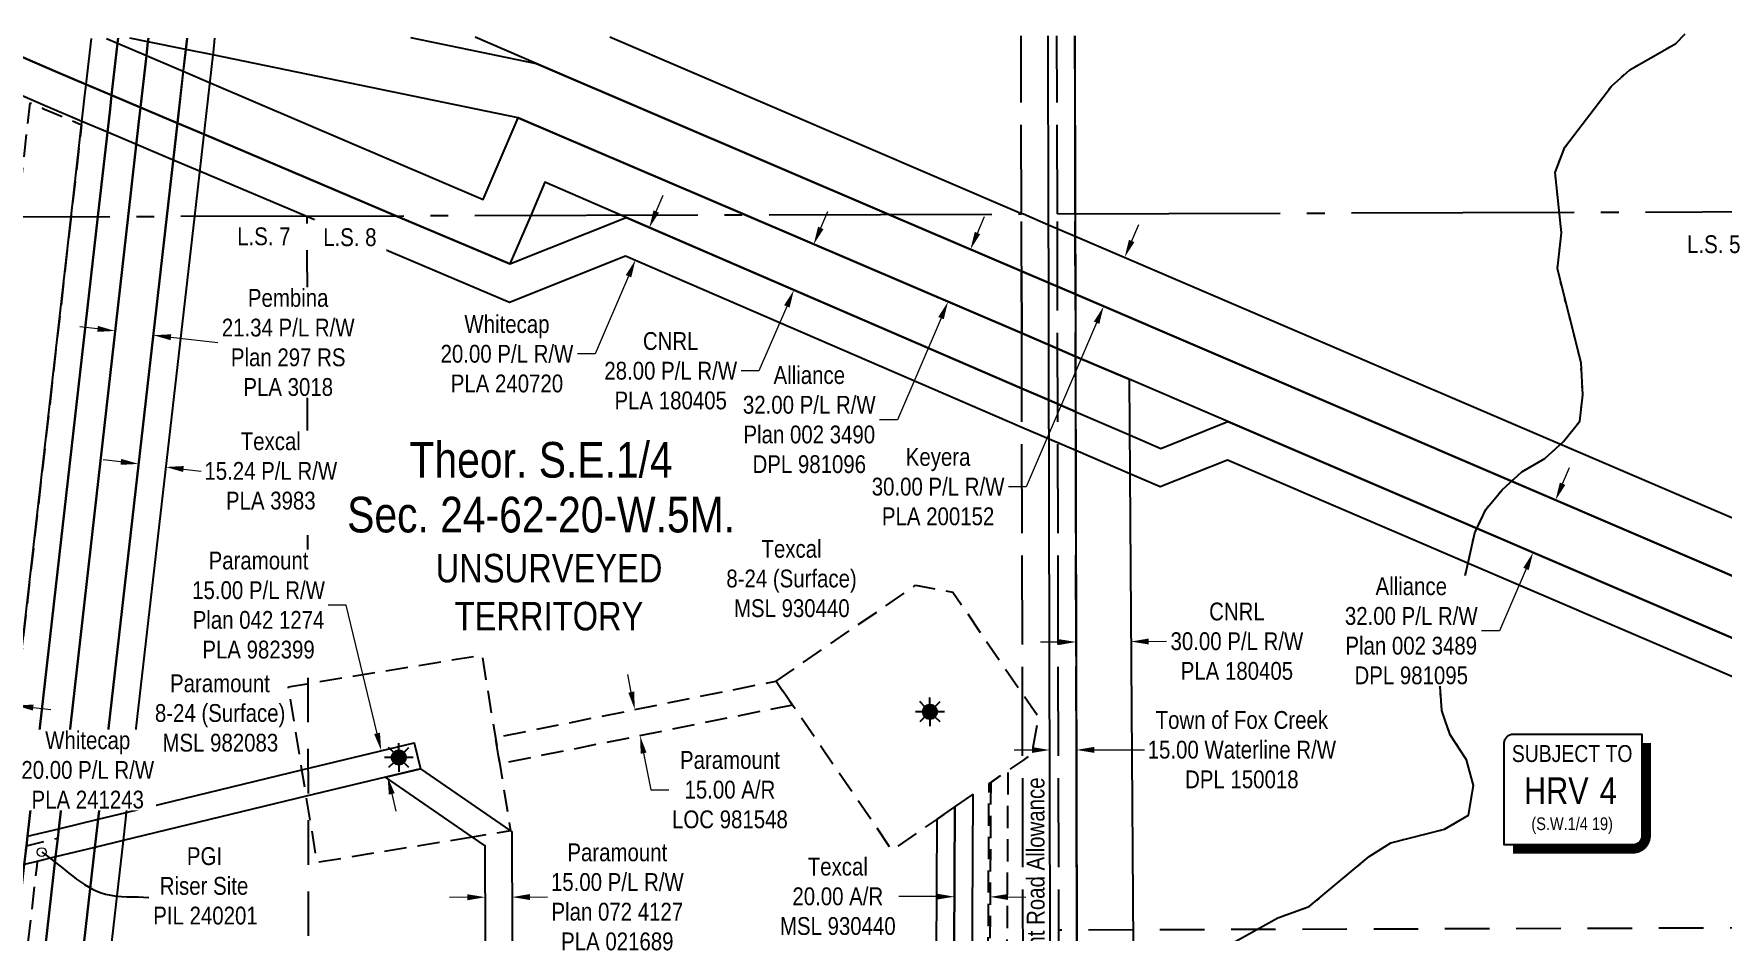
# Model space of a CAD drawing. Extents: x 506297 to 510567, y 6023715 to 6027460.
# Drawn here: x 509089 to 510036, y 6025151 to 6025654 of the extents above; entities that cross this region are included whole.
import ezdxf
from ezdxf.enums import TextEntityAlignment as Align

# ---------------------------------------------------------------- set-up
doc = ezdxf.new("R2010")
doc.units = 0
doc.header["$LTSCALE"] = 5
doc.header["$PDMODE"] = 34
doc.header["$PDSIZE"] = 0.05
for name, pattern in [('foc-ACCESSROAD', [3.75, 2.5, -1.25]), ('foc-FLOWLINE', [3.75, 2.5, -1.25]), ('foc-LSD', [8, 5, -3]), ('foc-QUARTERLINE', [33, 25, -3, 2, -3]), ('foc-UNSURVEYED', [12.5, 10, -2.5]), ('foc-WHEELTRACKS', [2, 0.4, -1.6])]:
    doc.linetypes.add(name, pattern=pattern)
doc.layers.get('Defpoints').update_dxf_attribs({"color": 9})
for name, color, linetype, lineweight in [('C-AR-T', 13, 'Continuous', 9), ('C-RW-T', 13, 'Continuous', 9), ('F-AR-T', 190, 'Continuous', 9), ('F-RW-T', 190, 'Continuous', 9)]:
    doc.layers.add(name, color=color, linetype=linetype, lineweight=lineweight)
for name, color, linetype in [('C-RW', 13, 'Continuous'), ('C-SYMBOL', 7, 'Continuous'), ('C-WS', 13, 'foc-ACCESSROAD'), ('CG-NOTES', 7, 'Continuous'), ('CTW', 7, 'Continuous'), ('F-AR', 190, 'foc-ACCESSROAD'), ('F-EZE', 190, 'foc-FLOWLINE'), ('F-RW', 190, 'Continuous'), ('F-WS', 190, 'foc-ACCESSROAD'), ('F-WS-S', 190, 'Continuous'), ('L-QSEC', 8, 'foc-QUARTERLINE'), ('L-ROAD-T', 7, 'Continuous'), ('L-SECTION-LSD', 7, 'foc-LSD'), ('L-UNS-T', 3, 'Continuous'), ('L-USEC', 7, 'foc-UNSURVEYED'), ('T-WATER-P3', 160, 'foc-WHEELTRACKS')]:
    doc.layers.add(name, color=color, linetype=linetype)
doc.styles.add('100L', font='ARIALN.TTF', dxfattribs={"height": 11})
doc.styles.add('175L', font='ARIALN.TTF', dxfattribs={"height": 20})
doc.styles.add('80CG', font='ARIALN.TTF', dxfattribs={"height": 10})
doc.styles.add('80L', font='ARIALN.TTF', dxfattribs={"height": 10})
doc.styles.add('foc-LtypeFont', font='ARIALN.TTF', dxfattribs={"height": 7.35})
doc.styles.add('HRV', font='ARIALN.TTF', dxfattribs={"height": 3})
doc.linetypes.add('foc-TOPO-flowdirection-NOLINE', pattern='A,0,[">",foc-LtypeFont,S=0.3,R=0,X=0,Y=-0.945],-20,[">",foc-LtypeFont,S=0.3,R=0,X=0,Y=-0.945],0', length=20)
doc.dimstyles.new('Compass 5 000', dxfattribs={"dimscale": 5, "dimtxt": 9, "dimasz": 2, "dimexe": 0.2, "dimexo": 0.0625, "dimgap": 0.5, "dimtad": 0, "dimtih": 1, "dimtoh": 1, "dimzin": 0, "dimdsep": 46, "dimtxsty": '80CG', "dimcen": 0.1, "dimse1": 1, "dimse2": 1, "dimclrd": 256, "dimclrt": 256, "dimaunit": 1, "dimadec": 4, "dimazin": 0, "dimtfac": 0.06, "dimtofl": 0, "dimtmove": 0, "dimatfit": 1, "dimfxl": 0.2, "dimtolj": 1, "dimtzin": 0, "dimlwd": -1, "dimarcsym": 0})

# ---------------------------------------------------------------- blocks, each defined once
blk = doc.blocks.new('*D452')
at = {"layer": 'C-AR-T', "transparency": 16777216}
for p, q in [((509049.41, 6025280.43), (509032.15, 6025282.4)), ((509089.12, 6025275.89), (509099.05, 6025274.76))]:
    blk.add_line(p, q, dxfattribs=at)
for points in [[(509049.6, 6025282.08), (509049.22, 6025278.77), (509059.35, 6025279.29)], [(509089.3, 6025277.55), (509088.93, 6025274.23), (509079.18, 6025277.03)]]:
    blk.add_solid(points, dxfattribs=at)
at = {"layer": 'Defpoints', "color": 0, "transparency": 16777216}
for p in [(509059.35, 6025279.29), (509047.82, 6025178.42), (509067.66, 6025176.15)]:
    blk.add_point(p, dxfattribs=at)
at = {"layer": 'C-AR-T', "transparency": 16777216, "insert": (508997.88, 6025282.4), "char_height": 10, "attachment_point": 5, "style": '80CG'}
blk.add_mtext('\\A1;Whitecap\\P20.00 A/R\\PLOC 232212', dxfattribs=at)
blk = doc.blocks.new('*D457')
at = {"layer": 'Defpoints', "color": 0, "transparency": 16777216}
for p in [(509156.43, 6025484.88), (509132.17, 6025461.34), (509153.47, 6025458.91)]:
    blk.add_point(p, dxfattribs=at)
at = {"layer": 'F-RW-T', "transparency": 16777216}
for p, q in [((509125.19, 6025488.43), (509115.25, 6025489.56)), ((509166.36, 6025483.75), (509192.62, 6025480.76))]:
    blk.add_line(p, q, dxfattribs=at)
for points in [[(509125.38, 6025490.09), (509125, 6025486.77), (509135.12, 6025487.3)], [(509166.55, 6025485.4), (509166.17, 6025482.09), (509156.43, 6025484.88)]]:
    blk.add_solid(points, dxfattribs=at)
at = {"layer": 'F-RW-T', "transparency": 16777216, "insert": (509232.16, 6025480.76), "char_height": 10, "attachment_point": 5, "style": '80CG', "bg_fill": 3, "box_fill_scale": 1.1, "bg_fill_color": 256, "bg_fill_true_color": 13158600, "bg_fill_transparency": 0}
blk.add_mtext('\\A1;Pembina\\P21.34 P/L R/W\\PPlan 297 RS\\PPLA 3018', dxfattribs=at)
blk = doc.blocks.new('*D458')
at = {"layer": 'Defpoints', "color": 0, "transparency": 16777216}
for p in [(509150.12, 6025429.45), (509165.35, 6025427.72), (509163.43, 6025410.91)]:
    blk.add_point(p, dxfattribs=at)
at = {"layer": 'F-RW-T', "transparency": 16777216}
for p, q in [((509138.27, 6025413.78), (509128.34, 6025414.92)), ((509173.37, 6025409.78), (509183.31, 6025408.65))]:
    blk.add_line(p, q, dxfattribs=at)
for points in [[(509138.46, 6025415.44), (509138.08, 6025412.13), (509148.21, 6025412.65)], [(509173.56, 6025411.44), (509173.18, 6025408.12), (509163.43, 6025410.91)]]:
    blk.add_solid(points, dxfattribs=at)
at = {"layer": 'F-RW-T', "transparency": 16777216, "insert": (509222.39, 6025408.65), "char_height": 10, "attachment_point": 5, "style": '80CG', "bg_fill": 3, "box_fill_scale": 1.1, "bg_fill_color": 256, "bg_fill_true_color": 13158600, "bg_fill_transparency": 0}
blk.add_mtext('\\A1;Texcal\\P15.24 P/L R/W\\PPLA 3983', dxfattribs=at)
blk = doc.blocks.new('*D465')
at = {"layer": 'Defpoints', "color": 0, "transparency": 16777216}
for p in [(509342.75, 6025173.77), (509357.75, 6025173.82), (509357.76, 6025169.48)]:
    blk.add_point(p, dxfattribs=at)
at = {"layer": 'F-RW-T', "transparency": 16777216}
for p, q in [((509332.76, 6025169.39), (509322.76, 6025169.35)), ((509367.76, 6025169.51), (509377.76, 6025169.55))]:
    blk.add_line(p, q, dxfattribs=at)
for points in [[(509332.75, 6025171.06), (509332.77, 6025167.72), (509342.76, 6025169.43)], [(509367.76, 6025171.18), (509367.77, 6025167.85), (509357.76, 6025169.48)]]:
    blk.add_solid(points, dxfattribs=at)
at = {"layer": 'F-RW-T', "transparency": 16777216, "insert": (509416.85, 6025169.55), "char_height": 10, "attachment_point": 5, "style": '80CG', "bg_fill": 3, "box_fill_scale": 1.1, "bg_fill_color": 256, "bg_fill_true_color": 13158600, "bg_fill_transparency": 0}
blk.add_mtext('\\A1;Paramount\\P15.00 P/L R/W\\PPlan 072 4127\\PPLA 021689', dxfattribs=at)
blk = doc.blocks.new('*D466')
at = {"layer": 'Defpoints', "color": 0, "transparency": 16777216}
for p in [(509284.38, 6025251.68), (509265.61, 6025247.13), (509269.13, 6025232.56)]:
    blk.add_point(p, dxfattribs=at)
at = {"layer": 'F-RW-T', "transparency": 16777216}
for p, q in [((509264.6, 6025333.36), (509254.6, 6025333.36)), ((509282.03, 6025261.4), (509264.6, 6025333.36)), ((509290.27, 6025227.39), (509292.62, 6025217.67))]:
    blk.add_line(p, q, dxfattribs=at)
for points in [[(509283.65, 6025261.79), (509280.41, 6025261.01), (509284.38, 6025251.68)], [(509291.89, 6025227.78), (509288.65, 6025227), (509287.91, 6025237.11)]]:
    blk.add_solid(points, dxfattribs=at)
at = {"layer": 'F-RW-T', "transparency": 16777216, "insert": (509215.52, 6025333.36), "char_height": 10, "attachment_point": 5, "style": '80CG', "bg_fill": 3, "box_fill_scale": 1.1, "bg_fill_color": 256, "bg_fill_true_color": 13158600, "bg_fill_transparency": 0}
blk.add_mtext('\\A1;Paramount\\P15.00 P/L R/W\\PPlan 042 1274\\PPLA 982399', dxfattribs=at)
blk = doc.blocks.new('GAS')
h = blk.add_hatch(color=255)
h.dxf.hatch_style = 1
edge = h.paths.add_edge_path()
edge.add_arc((0, 0), 0.9, 0, 360)
for p, q in [((-0.81, 0), (-1.62, 0)), ((-0.57, 0.57), (-1.14, 1.14)), ((0, 0.81), (0, 1.62)), ((0.57, 0.57), (1.14, 1.14)), ((1.62, 0), (0.81, 0)), ((-0.57, -0.57), (-1.14, -1.14)), ((0, -0.81), (0, -1.62)), ((1.14, -1.14), (0.57, -0.57))]:
    blk.add_line(p, q)
blk.add_circle((0, 0), 0.8)
blk = doc.blocks.new('*D468')
at = {"layer": 'Defpoints', "color": 0, "transparency": 16777216}
for p in [(509426.66, 6025274.77), (509448.64, 6025279.2), (509451.6, 6025264.49)]:
    blk.add_point(p, dxfattribs=at)
at = {"layer": 'F-AR-T', "transparency": 16777216}
for p, q in [((509424.68, 6025284.57), (509422.71, 6025294.38)), ((509431.6, 6025250.26), (509435.73, 6025229.74)), ((509435.73, 6025229.74), (509445.73, 6025229.74))]:
    blk.add_line(p, q, dxfattribs=at)
for points in [[(509426.32, 6025284.9), (509423.05, 6025284.24), (509426.66, 6025274.77)], [(509433.23, 6025250.59), (509429.96, 6025249.93), (509429.62, 6025260.06)]]:
    blk.add_solid(points, dxfattribs=at)
at = {"layer": 'F-AR-T', "transparency": 16777216, "insert": (509480.04, 6025229.74), "char_height": 10, "attachment_point": 5, "style": '80CG'}
blk.add_mtext('\\A1;Paramount\\P15.00 A/R\\PLOC 981548', dxfattribs=at)
blk = doc.blocks.new('*D469')
at = {"layer": 'Defpoints', "color": 0, "transparency": 16777216}
for p in [(509606.06, 6025169.71), (509605.95, 6025148.74), (509625.96, 6025148.64)]:
    blk.add_point(p, dxfattribs=at)
at = {"layer": 'F-AR-T', "transparency": 16777216}
for p, q in [((509596.06, 6025169.76), (509574.86, 6025169.86)), ((509636.06, 6025169.56), (509646.06, 6025169.51))]:
    blk.add_line(p, q, dxfattribs=at)
for points in [[(509596.07, 6025171.43), (509596.05, 6025168.09), (509606.06, 6025169.71)], [(509636.07, 6025171.23), (509636.05, 6025167.89), (509626.06, 6025169.61)]]:
    blk.add_solid(points, dxfattribs=at)
at = {"layer": 'F-AR-T', "transparency": 16777216, "insert": (509540.58, 6025169.86), "char_height": 10, "attachment_point": 5, "style": '80CG', "bg_fill": 3, "box_fill_scale": 1.1, "bg_fill_color": 256, "bg_fill_true_color": 13158600, "bg_fill_transparency": 0}
blk.add_mtext('\\A1;Texcal\\P20.00 A/R\\PMSL 930440', dxfattribs=at)
blk = doc.blocks.new('*D470')
at = {"layer": 'Defpoints', "color": 0, "transparency": 16777216}
for p in [(509605.72, 6025101.9), (509605.74, 6025106.36), (509615.72, 6025101.85)]:
    blk.add_point(p, dxfattribs=at)
at = {"layer": 'F-RW-T', "transparency": 16777216}
for p, q in [((509595.74, 6025106.41), (509576.91, 6025106.5)), ((509625.74, 6025106.26), (509635.74, 6025106.21))]:
    blk.add_line(p, q, dxfattribs=at)
for points in [[(509595.75, 6025108.08), (509595.74, 6025104.74), (509605.74, 6025106.36)], [(509625.75, 6025107.93), (509625.73, 6025104.59), (509615.74, 6025106.31)]]:
    blk.add_solid(points, dxfattribs=at)
at = {"layer": 'F-RW-T', "transparency": 16777216, "insert": (509537.83, 6025106.5), "char_height": 10, "attachment_point": 5, "style": '80CG'}
blk.add_mtext('\\A1;Texcal\\P10.00 P/L R/W\\PPlan 932 1861\\PPLA 930342 ', dxfattribs=at)
blk = doc.blocks.new('*D471')
at = {"layer": 'Defpoints', "color": 0, "transparency": 16777216}
for p in [(509659.15, 6025425.7), (509674.1, 6025425.72), (509659.49, 6025252.07)]:
    blk.add_point(p, dxfattribs=at)
at = {"layer": 'F-RW-T', "transparency": 16777216}
for p, q in [((509649.49, 6025252.05), (509639.49, 6025252.03)), ((509684.44, 6025252.12), (509712.63, 6025252.18))]:
    blk.add_line(p, q, dxfattribs=at)
for points in [[(509649.49, 6025253.72), (509649.5, 6025250.38), (509659.49, 6025252.07)], [(509684.44, 6025253.79), (509684.45, 6025250.45), (509674.44, 6025252.1)]]:
    blk.add_solid(points, dxfattribs=at)
at = {"layer": 'F-RW-T', "transparency": 16777216, "insert": (509767.31, 6025252.18), "char_height": 10, "attachment_point": 5, "style": '80CG'}
blk.add_mtext('\\A1;Town of Fox Creek\\P15.00 Waterline R/W\\PDPL 150018', dxfattribs=at)
blk = doc.blocks.new('*D475')
at = {"layer": 'C-AR-T', "transparency": 16777216}
for p, q in [((509438.69, 6025554.31), (509442.62, 6025563.51)), ((509423.13, 6025518), (509404.45, 6025474.41)), ((509404.45, 6025474.41), (509394.45, 6025474.41))]:
    blk.add_line(p, q, dxfattribs=at)
for points in [[(509437.15, 6025554.97), (509440.22, 6025553.66), (509434.75, 6025545.12)], [(509421.6, 6025518.66), (509424.66, 6025517.34), (509427.07, 6025527.19)]]:
    blk.add_solid(points, dxfattribs=at)
at = {"layer": 'Defpoints', "color": 0, "transparency": 16777216}
for p in [(509427.07, 6025527.19), (509497.96, 6025518.04), (509490.28, 6025500.11)]:
    blk.add_point(p, dxfattribs=at)
at = {"layer": 'C-AR-T', "transparency": 16777216, "insert": (509354.92, 6025474.41), "char_height": 10, "attachment_point": 5, "style": '80CG'}
blk.add_mtext('\\A1;Whitecap\\P20.00 P/L R/W\\PPLA 240720', dxfattribs=at)
blk = doc.blocks.new('*D476')
at = {"layer": 'Defpoints', "color": 0, "transparency": 16777216}
for p in [(509512.65, 6025542.15), (509501.55, 6025516.49), (509515.96, 6025510.25)]:
    blk.add_point(p, dxfattribs=at)
at = {"layer": 'F-RW-T', "transparency": 16777216}
for p, q in [((509531.03, 6025545.1), (509535, 6025554.27)), ((509511.99, 6025501.07), (509496.34, 6025464.89)), ((509496.34, 6025464.89), (509486.34, 6025464.89))]:
    blk.add_line(p, q, dxfattribs=at)
for points in [[(509529.5, 6025545.76), (509532.56, 6025544.43), (509527.06, 6025535.92)], [(509510.46, 6025501.74), (509513.52, 6025500.41), (509515.96, 6025510.25)]]:
    blk.add_solid(points, dxfattribs=at)
at = {"layer": 'F-RW-T', "transparency": 16777216, "insert": (509446.81, 6025464.89), "char_height": 10, "attachment_point": 5, "style": '80CG'}
blk.add_mtext('\\A1;CNRL\\P28.00 P/L R/W\\PPLA 180405', dxfattribs=at)
blk = doc.blocks.new('*D477')
at = {"layer": 'Defpoints', "color": 0, "transparency": 16777216}
for p in [(509580.63, 6025547.8), (509568.04, 6025518.42), (509602.43, 6025503.69)]:
    blk.add_point(p, dxfattribs=at)
at = {"layer": 'F-RW-T', "transparency": 16777216}
for p, q in [((509618.96, 6025542.26), (509622.9, 6025551.45)), ((509598.5, 6025494.5), (509574.06, 6025437.45)), ((509574.06, 6025437.45), (509564.06, 6025437.45))]:
    blk.add_line(p, q, dxfattribs=at)
for points in [[(509617.43, 6025542.92), (509620.49, 6025541.61), (509615.02, 6025533.07)], [(509596.96, 6025495.15), (509600.03, 6025493.84), (509602.43, 6025503.69)]]:
    blk.add_solid(points, dxfattribs=at)
at = {"layer": 'F-RW-T', "transparency": 16777216, "insert": (509524.58, 6025437.45), "char_height": 10, "attachment_point": 5, "style": '80CG'}
blk.add_mtext('\\A1;Alliance\\P32.00 P/L R/W\\PPlan 002 3490\\PDPL 981096', dxfattribs=at)
blk = doc.blocks.new('*D478')
at = {"layer": 'Defpoints', "color": 0, "transparency": 16777216}
for p in [(509695.66, 6025531.15), (509683.84, 6025503.59), (509689.74, 6025501.07)]:
    blk.add_point(p, dxfattribs=at)
at = {"layer": 'F-RW-T', "transparency": 16777216}
for p, q in [((509705.49, 6025537.81), (509709.43, 6025547)), ((509685.8, 6025491.88), (509646.33, 6025399.83)), ((509646.33, 6025399.83), (509636.33, 6025399.83))]:
    blk.add_line(p, q, dxfattribs=at)
for points in [[(509703.96, 6025538.47), (509707.02, 6025537.16), (509701.55, 6025528.62)], [(509684.26, 6025492.53), (509687.33, 6025491.22), (509689.74, 6025501.07)]]:
    blk.add_solid(points, dxfattribs=at)
at = {"layer": 'F-RW-T', "transparency": 16777216, "insert": (509596.86, 6025399.83), "char_height": 10, "attachment_point": 5, "style": '80CG'}
blk.add_mtext('\\A1;Keyera\\P30.00 P/L R/W\\PPLA 200152', dxfattribs=at)
blk = doc.blocks.new('*D479')
at = {"layer": 'Defpoints', "color": 0, "transparency": 16777216}
for p in [(509674.33, 6025314.21), (509705.06, 6025314.43), (509705.07, 6025312.91)]:
    blk.add_point(p, dxfattribs=at)
at = {"layer": 'F-RW-T', "transparency": 16777216}
for p, q in [((509664.34, 6025312.62), (509654.34, 6025312.55)), ((509715.07, 6025312.99), (509725.07, 6025313.06))]:
    blk.add_line(p, q, dxfattribs=at)
for points in [[(509664.33, 6025314.29), (509664.35, 6025310.96), (509674.34, 6025312.7)], [(509715.06, 6025314.65), (509715.08, 6025311.32), (509705.07, 6025312.91)]]:
    blk.add_solid(points, dxfattribs=at)
at = {"layer": 'F-RW-T', "transparency": 16777216, "insert": (509764.54, 6025313.06), "char_height": 10, "attachment_point": 5, "style": '80CG'}
blk.add_mtext('\\A1;CNRL\\P30.00 P/L R/W\\PPLA 180405', dxfattribs=at)
blk = doc.blocks.new('*D642')
at = {"layer": 'Defpoints', "color": 0, "transparency": 16777216}
for p in [(509926.46, 6025399.57), (509913.84, 6025370.15), (509930.73, 6025362.9)]:
    blk.add_point(p, dxfattribs=at)
at = {"layer": 'F-RW-T', "transparency": 16777216}
for p, q in [((509947.29, 6025401.52), (509951.24, 6025410.71)), ((509926.79, 6025353.71), (509911.85, 6025318.9)), ((509911.85, 6025318.9), (509901.85, 6025318.9))]:
    blk.add_line(p, q, dxfattribs=at)
for points in [[(509945.76, 6025402.17), (509948.83, 6025400.86), (509943.35, 6025392.33)], [(509925.25, 6025354.37), (509928.32, 6025353.06), (509930.73, 6025362.9)]]:
    blk.add_solid(points, dxfattribs=at)
at = {"layer": 'F-RW-T', "transparency": 16777216, "insert": (509862.38, 6025318.9), "char_height": 10, "attachment_point": 5, "style": '80CG', "bg_fill": 3, "box_fill_scale": 1.1, "bg_fill_color": 256, "bg_fill_true_color": 13158600, "bg_fill_transparency": 0}
blk.add_mtext('\\A1;Alliance\\P32.00 P/L R/W\\PPlan 002 3489\\PDPL 981095', dxfattribs=at)
blk = doc.blocks.new('*D691')
at = {"layer": 'C-RW-T', "transparency": 16777216}
for p, q in [((509025.5, 6025247.06), (509015.56, 6025248.19)), ((509065.21, 6025242.52), (509080.13, 6025240.81))]:
    blk.add_line(p, q, dxfattribs=at)
for points in [[(509025.69, 6025248.71), (509025.31, 6025245.4), (509035.43, 6025245.92)], [(509065.4, 6025244.17), (509065.02, 6025240.86), (509055.27, 6025243.65)]]:
    blk.add_solid(points, dxfattribs=at)
at = {"layer": 'Defpoints', "color": 0, "transparency": 16777216}
for p in [(509035.18, 6025243.69), (509055.27, 6025243.65), (509055.02, 6025241.42)]:
    blk.add_point(p, dxfattribs=at)
at = {"layer": 'C-RW-T', "transparency": 16777216, "insert": (509119.67, 6025240.81), "char_height": 10, "attachment_point": 5, "style": '80CG', "bg_fill": 3, "box_fill_scale": 1.1, "bg_fill_color": 256, "bg_fill_true_color": 13158600, "bg_fill_transparency": 0}
blk.add_mtext('\\A1;Whitecap\\P20.00 P/L R/W\\PPLA 241243', dxfattribs=at)
blk = doc.blocks.new('HRV')
blk.add_lwpolyline([(-35.14, 31.6), (37.21, 31.6), (37.21, -25.54, -0.414214), (32.21, -30.54), (-40.14, -30.54), (-40.14, 26.6, -0.414214)], format="xyb", close=True)
at = {"const_width": 5, "flags": 128}
blk.add_lwpolyline([(-35.14, -33.04), (32.21, -33.04, 0.414214), (39.71, -25.54), (39.71, 26.6)], format="xyb", dxfattribs=at)
at = {"style": '80L'}
blk.add_text('SUBJECT TO', height=9.5, dxfattribs=at).set_placement((-2.01, 13.06), align=Align.BOTTOM_CENTER)
blk.add_attdef('(N.W.1/4 00)', text='', height=7.12, dxfattribs=at).set_placement((-2.01, -24.45), align=Align.BOTTOM_CENTER)
at = {"layer": 'CTW', "color": 3, "style": 'HRV'}
blk.add_text('HRV', height=15, dxfattribs=at).set_placement((-10.88, -0.18), align=Align.MIDDLE_CENTER)
blk.add_attdef('0', text='', height=15, dxfattribs=at).set_placement((18.28, -0.18), align=Align.MIDDLE_CENTER)

msp = doc.modelspace()

# ---------------------------------------------------------------- linework, layer by layer
at = {"layer": 'C-WS', "flags": 128}
msp.add_lwpolyline([(509110.314, 6025551.461), (509108.692, 6025537.113), (509082.298, 6025304.893), (509062.607, 6025307.83), (508938.308, 6025326.376), (508900.723, 6025370.254), (508879.487, 6025371.893), (508936.428, 6025420.801), (508872.41, 6025495.317), (508933.611, 6025547.885), (509078.687, 6025538.794), (509080.126, 6025551.38), (509087.433, 6025615.337), (509094.558, 6025612.239), (509116.21, 6025603.059), (509110.314, 6025551.461)], close=True, dxfattribs=at)
at = {"layer": 'F-AR', "flags": 128}
for points in [[(509515.124, 6025277.281), (509350.85, 6025244.197), (509348.428, 6025259.014), (509505.897, 6025290.728), (509515.124, 6025277.281)], [(509043.56, 6025038.822), (509041.815, 6025023.59), (509034.771, 6025023.588), (509036.518, 6025038.82), (509037.217, 6025044.911), (509042.483, 6025053.248), (509051.374, 6025067.314), (509057.3, 6025076.691), (509060.264, 6025081.379), (509074.517, 6025103.927), (509078.507, 6025138.968), (509084.048, 6025187.729), (509085.27, 6025198.329), (509102.862, 6025202.588), (509101.66, 6025192.001), (509091.313, 6025189.499), (509091.023, 6025186.952), (509081.295, 6025101.542), (509067.987, 6025080.489), (509066.184, 6025077.637), (509065.023, 6025075.801), (509063.22, 6025072.949), (509059.094, 6025066.423), (509057.292, 6025063.571), (509050.204, 6025052.358), (509048.4, 6025049.506), (509043.984, 6025042.52), (509043.56, 6025038.822)]]:
    msp.add_lwpolyline(points, close=True, dxfattribs=at)
at = {"layer": 'F-EZE', "flags": 128}
msp.add_lwpolyline([(509634.612, 6024963.922), (509634.551, 6024951.699), (509644.938, 6024951.679), (509660.098, 6024951.716), (509675.097, 6024951.794), (509707.643, 6024951.723), (509938.246, 6024951.328), (509938.241, 6024948.429), (509938.225, 6024940.764), (509887.622, 6024940.701), (509807.664, 6024940.86), (509787.675, 6024940.9), (509707.718, 6024941.059), (509675.119, 6024941.296), (509660.12, 6024941.223), (509644.96, 6024941.185), (509634.499, 6024941.205), (509634.487, 6024938.835), (509623.986, 6024939.02), (509623.998, 6024941.41), (509227.319, 6024942.392), (509217.261, 6024942.416), (509202.175, 6024942.452), (509148.035, 6024942.582), (509148.419, 6024940.833), (509142.556, 6024939.548), (509141.888, 6024942.596), (509132.596, 6024942.619), (509132.621, 6024953.121), (509139.583, 6024953.105), (509124.403, 6025022.366), (509130.265, 6025023.651), (509145.729, 6024953.09), (509203.375, 6024952.963), (509218.461, 6024952.918), (509228.52, 6024952.908), (509624.052, 6024952.335), (509624.109, 6024963.947), (509624.134, 6024968.95), (509624.159, 6024974.03), (509624.209, 6024984.055), (509625.448, 6025233.259), (509626.382, 6025233.9), (509634.459, 6025239.441), (509635.987, 6025240.49), (509634.711, 6024984.044), (509634.661, 6024973.959), (509634.636, 6024968.924), (509634.612, 6024963.922)], close=True, dxfattribs=at)
at = {"layer": 'F-RW'}
for points in [[(508992.046, 6024646.973), (509003.44, 6024746.992), (509020.013, 6024892.487), (509010.708, 6024945.266), (509014.228, 6024977.84), (509015.874, 6024993.069), (509019.172, 6025023.581), (509020.818, 6025038.814), (509022.526, 6025054.616), (509024.236, 6025070.44), (509025.309, 6025080.376), (509025.847, 6025085.344), (509029.522, 6025119.574), (509064.322, 6025146.852), (509073.885, 6025230.927), (509110.341, 6025551.461), (509117.893, 6025617.86), (509118.774, 6025625.605), (509121.72, 6025651.509)], [(509007.14, 6024647.014), (509018.533, 6024747.032), (509035.154, 6024892.945), (509025.847, 6024945.727), (509029.498, 6024977.853), (509031.259, 6024993.085), (509034.771, 6025023.588), (509036.518, 6025038.82), (509037.217, 6025044.911), (509042.483, 6025053.248), (509051.374, 6025067.314), (509057.3, 6025076.691), (509060.264, 6025081.379), (509074.517, 6025103.927), (509078.507, 6025138.968), (509084.048, 6025187.729), (509085.27, 6025198.329), (509085.873, 6025203.609), (509125.349, 6025551.502), (509132.184, 6025611.741), (509133.07, 6025619.548), (509136.398, 6025648.877), (509136.701, 6025651.55)], [(509136.701, 6025651.55), (509136.398, 6025648.877), (509133.07, 6025619.548), (509132.184, 6025611.741), (509125.349, 6025551.502), (509085.873, 6025203.609), (509085.27, 6025198.329), (509084.048, 6025187.729), (509078.507, 6025138.968), (509043.738, 6025111.691), (509040.996, 6025083.598), (509040.51, 6025078.625), (509039.539, 6025068.677), (509038.083, 6025053.755), (509037.217, 6025044.911), (509036.518, 6025038.82), (509034.771, 6025023.588), (509031.259, 6024993.085), (509029.498, 6024977.853), (509025.847, 6024945.727), (509035.154, 6024892.945), (509018.533, 6024747.032), (509007.14, 6024647.014)], [(509153.736, 6025651.597), (509153.483, 6025649.515), (509152.624, 6025641.932), (509149.31, 6025612.669), (509148.418, 6025604.79), (509142.388, 6025551.548), (509103.462, 6025207.87), (509102.862, 6025202.588), (509101.66, 6025192.001), (509090.955, 6025097.856), (509079.002, 6025079.22), (509076.038, 6025074.531), (509070.11, 6025065.154), (509061.219, 6025051.089), (509053.615, 6025038.826), (509051.869, 6025023.594), (509048.375, 6024993.102), (509046.63, 6024977.87), (509043.913, 6024954.155), (509043.006, 6024946.25), (509052.315, 6024893.47), (509035.64, 6024747.078), (509024.246, 6024647.06)], [(509039.58, 6024647.102), (509050.974, 6024747.119), (509072.409, 6024935.283), (509074.344, 6024952.27), (509077.264, 6024977.901), (509078.999, 6024993.133), (509082.47, 6025023.606), (509084.206, 6025038.844), (509085.285, 6025048.316), (509086.982, 6025063.209), (509088.113, 6025073.139), (509088.678, 6025078.105), (509090.955, 6025097.856), (509101.66, 6025192.001), (509102.862, 6025202.588), (509103.462, 6025207.87), (509142.388, 6025551.548), (509148.418, 6025604.79), (509149.31, 6025612.669), (509152.624, 6025641.932), (509153.483, 6025649.515), (509153.736, 6025651.597)], [(509675.029, 6024983.961), (509674.062, 6025441.846), (509659.104, 6025448.341), (509643.875, 6025454.928), (509418.743, 6025552.303), (509376.174, 6025570.723), (509368.227, 6025552.163), (509356.541, 6025524.891), (509292.626, 6025551.956), (509184.741, 6025597.661), (509169.972, 6025603.917), (509149.31, 6025612.669), (509133.07, 6025619.548), (509118.774, 6025625.605), (509102.443, 6025632.522), (509059.174, 6025651.339)], [(509175.409, 6025651.656), (509174.682, 6025645.289), (509173.292, 6025633.081), (509169.972, 6025603.917), (509164.015, 6025551.606), (509125.533, 6025213.212), (509123.726, 6025197.35), (509109.864, 6025075.663), (509109.298, 6025070.699), (509108.167, 6025060.767), (509106.47, 6025045.875), (509105.67, 6025038.86), (509105.27, 6025035.346), (509104.129, 6025025.332), (509103.934, 6025023.614), (509100.464, 6024993.154), (509094.338, 6024939.378), (509092.367, 6024922.078), (509072.444, 6024747.177), (509061.051, 6024647.16)], [(509190.868, 6025651.698), (509189.984, 6025643.619), (509189.825, 6025642.23), (509179.491, 6025551.648), (509141.312, 6025217.033), (509140.679, 6025211.486), (509139.503, 6025201.17), (509125.007, 6025073.918), (509124.441, 6025068.954), (509123.309, 6025059.022), (509108.167, 6025060.767), (509109.298, 6025070.699), (509109.864, 6025075.663), (509123.726, 6025197.35), (509125.533, 6025213.212), (509164.015, 6025551.606), (509174.682, 6025645.289), (509175.409, 6025651.656)], [(509130.196, 6025651.533), (509136.398, 6025648.877), (509152.624, 6025641.932), (509173.292, 6025633.081), (509188.06, 6025626.759), (509341.554, 6025561.043), (509361.232, 6025606.979), (509488.503, 6025552.496), (509643.81, 6025485.961), (509659.037, 6025479.445), (509673.996, 6025473.031), (509704.025, 6025460.161), (509707.414, 6024983.893)], [(509300.742, 6025651.997), (509371.234, 6025637.449), (509569.142, 6025552.721), (509643.736, 6025520.789), (509643.81, 6025485.961), (509488.503, 6025552.496), (509361.232, 6025606.979), (509189.825, 6025642.23), (509174.733, 6025645.297), (509153.484, 6025649.535), (509143.303, 6025651.568)], [(509660.736, 6024648.798), (509660.525, 6024748.797), (509660.119, 6024941.429), (509660.104, 6024948.93), (509660.097, 6024951.931), (509660.072, 6024963.937), (509660.061, 6024968.934), (509660.05, 6024973.931), (509660.029, 6024983.978), (509659.055, 6025473.001), (509659.037, 6025479.438), (509658.937, 6025514.272), (509658.827, 6025552.978), (509658.617, 6025652.979)], [(509673.616, 6025653.027), (509673.827, 6025553.025), (509673.923, 6025507.847), (509673.996, 6025473.031), (509675.029, 6024983.961), (509675.05, 6024973.967), (509675.06, 6024968.973), (509675.071, 6024963.974), (509675.096, 6024951.969), (509675.103, 6024948.968), (509675.118, 6024941.467), (509675.525, 6024748.845), (509675.736, 6024648.846)], [(510566.426, 6025090.495), (510466.328, 6025133.36), (510096.061, 6025291.992), (510082.888, 6025297.623), (509704.026, 6025460.166), (509673.996, 6025473.031), (509659.038, 6025479.446), (509643.81, 6025485.961), (509643.736, 6025520.789), (509658.937, 6025514.271), (509673.923, 6025507.847), (510079.131, 6025334.123), (510092.125, 6025328.543), (510466.248, 6025168.368), (510566.346, 6025125.469)], [(509595.142, 6024984.127), (509596.281, 6025213.245), (509606.309, 6025220.126), (509606.309, 6025220.126), (509605.137, 6024984.106)]]:
    msp.add_lwpolyline(points, dxfattribs=at)
for points in [[(509091.313, 6025189.499), (509084.048, 6025187.729), (509085.27, 6025198.329), (509085.873, 6025203.609), (509103.462, 6025207.87), (509125.533, 6025213.212), (509141.312, 6025217.033), (509239.903, 6025240.91), (509302.825, 6025256.148), (509306.353, 6025241.577), (509286.799, 6025236.841), (509242.328, 6025226.071), (509139.503, 6025201.17), (509123.726, 6025197.35), (509101.66, 6025192.001), (509091.313, 6025189.499)], [(509358.242, 6025034.625), (509358.419, 6024984.613), (509343.416, 6024984.644), (509342.658, 6025198.297), (509335.632, 6025203.146), (509286.799, 6025236.841), (509306.353, 6025241.577), (509356.99, 6025206.637), (509357.634, 6025206.193), (509358.242, 6025034.625)], [(509606.309, 6025220.126), (509616.338, 6025227.007), (509615.132, 6024984.085), (509615.082, 6024974.091), (509605.087, 6024974.112), (509605.137, 6024984.106), (509606.309, 6025220.126)]]:
    msp.add_lwpolyline(points, close=True, dxfattribs=at)
at = {"layer": 'F-WS', "flags": 128}
for points in [[(509626.382, 6025233.9), (509625.141, 6024984.045), (509625.091, 6024974.024), (509625.066, 6024968.948), (509622.613, 6024968.953), (509605.061, 6024968.995), (509605.087, 6024974.112), (509605.137, 6024984.106), (509606.309, 6025220.126), (509596.281, 6025213.245), (509570.977, 6025195.882), (509515.124, 6025277.281), (509505.897, 6025290.728), (509584.248, 6025344.489), (509605.107, 6025340.606), (509644.237, 6025283.58), (509653.21, 6025270.504), (509649.327, 6025249.643), (509644.316, 6025246.205), (509634.459, 6025239.441), (509626.382, 6025233.9)], [(509335.632, 6025203.146), (509248.407, 6025188.887), (509242.328, 6025226.071), (509239.903, 6025240.91), (509232.269, 6025287.598), (509340.853, 6025305.349), (509348.428, 6025259.014), (509350.85, 6025244.197), (509356.99, 6025206.637), (509335.632, 6025203.146)]]:
    msp.add_lwpolyline(points, close=True, dxfattribs=at)
at = {"layer": 'L-QSEC'}
for p, q in [((509663.788, 6025552.994), (510430.707, 6025555.427)), ((508841.981, 6025550.746), (509643.668, 6025552.93))]:
    msp.add_line(p, q, dxfattribs=at)
at = {"layer": 'L-SECTION-LSD'}
for p, q in [((509244.452, 6024747.659), (509242.824, 6025551.838)), ((510466.282, 6025153.447), (509664.637, 6025150.905))]:
    msp.add_line(p, q, dxfattribs=at)
at = {"layer": 'L-USEC'}
for p, q in [((509643.668, 6025552.93), (509643.457, 6025652.931)), ((509663.788, 6025552.972), (509663.577, 6025652.995)), ((509673.827, 6025553.025), (509673.616, 6025653.027)), ((509645.366, 6024748.75), (509643.668, 6025552.93)), ((509665.486, 6024748.792), (509663.788, 6025552.972)), ((509675.525, 6024748.845), (509673.827, 6025553.025))]:
    msp.add_line(p, q, dxfattribs=at)

# ---------------------------------------------------------------- block references
at = {"layer": 'CG-NOTES', "xscale": 0.9994650400000189, "yscale": 0.9994650400000189, "zscale": 0.9994650400000189}
msp.add_blockref('HRV', (509954.668, 6025229.422), dxfattribs=at).add_auto_attribs({'(N.W.1/4 00)': '(S.W.1/4 19)', '0': '4'})
at = {"layer": 'F-WS-S', "xscale": 5.000000000000116, "yscale": 5.000000000000116, "zscale": 5.000000000000116}
msp.add_blockref('GAS', (509592.261, 6025273.5), dxfattribs=at)

# ---------------------------------------------------------------- texts
at = {"layer": 'L-ROAD-T', "style": '80L'}
msp.add_text('Theoretic Government Road Allowance', height=10, rotation=90.081417, dxfattribs=at).set_placement((509651.64, 6025136.686), align=Align.MIDDLE_CENTER)

# ---------------------------------------------------------------- dimensions: what is measured, and where the dimension line sits
at = {"layer": 'C-AR-T'}
dim = msp.add_linear_dim(base=(509059.346, 6025279.292), p1=(509067.655, 6025176.155), p2=(509047.821, 6025178.421), angle=173.481861, text='Whitecap\\P20.00 A/R\\PLOC 232212', dimstyle='Compass 5 000', dxfattribs=at)
dim.commit()
dim.dimension.update_dxf_attribs({"geometry": '*D452', "text_midpoint": (508997.879, 6025282.399), "dimtype": 161})
at = {"layer": 'F-AR-T'}
dim = msp.add_linear_dim(base=(509426.658, 6025274.769), p1=(509451.603, 6025264.488), p2=(509448.641, 6025279.196), angle=101.386949, text='Paramount\\P15.00 A/R\\PLOC 981548', dimstyle='Compass 5 000', dxfattribs=at)
dim.commit()
dim.dimension.update_dxf_attribs({"geometry": '*D468', "text_midpoint": (509480.042, 6025229.741), "dimtype": 161})
at = {"layer": 'F-RW-T'}
dim = msp.add_linear_dim(base=(509689.736, 6025501.068), p1=(509695.657, 6025531.148), p2=(509683.843, 6025503.594), angle=246.793802, text='Keyera\\P30.00 P/L R/W\\PPLA 200152', dimstyle='Compass 5 000', dxfattribs=at)
dim.commit()
dim.dimension.update_dxf_attribs({"geometry": '*D478', "text_midpoint": (509596.863, 6025399.834), "dimtype": 161})
dim = msp.add_aligned_dim(p1=(509674.331, 6025314.213), p2=(509705.062, 6025314.432), distance=-1.517, text='CNRL\\P30.00 P/L R/W\\PPLA 180405', dimstyle='Compass 5 000', dxfattribs=at)
dim.commit()
dim.dimension.update_dxf_attribs({"geometry": '*D479', "text_midpoint": (509764.537, 6025313.057)})

# ---------------------------------------------------------------- next in the draw order: texts
at = {"layer": 'C-SYMBOL', "color": 3, "linetype": 'Continuous', "insert": (509374.064, 6025424.941), "char_height": 19.9893, "width": 215.8689, "attachment_point": 2, "line_spacing_factor": 0.922857, "style": '175L', "bg_fill": 3, "box_fill_scale": 1.15, "bg_fill_color": 256, "bg_fill_true_color": 256, "bg_fill_transparency": 0}
msp.add_mtext('Theor. S.E.1/4 \\PSec. 24-62-20-W.5M.', dxfattribs=at)
at = {"layer": 'L-SECTION-LSD', "insert": (509201.228, 6025545.407), "char_height": 10, "attachment_point": 1, "style": '100L', "bg_fill": 3, "box_fill_scale": 1.5, "bg_fill_color": 256, "bg_fill_transparency": 0}
msp.add_mtext_dynamic_manual_height_columns('\\pi2.2993;L.S. 7', width=30.88047, gutter_width=55, heights=[0], dxfattribs=at)
at = {"layer": 'L-UNS-T', "color": 3, "linetype": 'Continuous', "insert": (509378.535, 6025362.155), "char_height": 16, "width": 127.89413, "attachment_point": 2, "line_spacing_factor": 1.010641, "style": '80L', "bg_fill": 3, "box_fill_scale": 1.15, "bg_fill_color": 256, "bg_fill_true_color": 256, "bg_fill_transparency": 0}
msp.add_mtext('UNSURVEYED TERRITORY', dxfattribs=at)

# ---------------------------------------------------------------- next in the draw order: linework, layer by layer
at = {"layer": 'C-RW'}
for points in [[(510566.476, 6025068.711), (510466.377, 6025111.578), (510458.387, 6025115), (510098.521, 6025269.174), (510085.381, 6025274.801), (510075.012, 6025279.234), (509759.217, 6025414.725), (509721.505, 6025399.698), (509704.403, 6025407.056), (509674.108, 6025420.09), (509659.148, 6025426.526), (509643.922, 6025433.112), (509421.458, 6025529.34), (509356.326, 6025503.274), (509241.684, 6025551.817), (509182.377, 6025576.941), (509167.612, 6025583.194), (509146.962, 6025591.94), (509130.718, 6025598.821), (509116.416, 6025604.878), (509094.553, 6025614.139), (509038.899, 6025638.343), (509023.625, 6025644.986), (509009.329, 6025651.203)], [(509059.176, 6025651.339), (509102.443, 6025632.522), (509118.774, 6025625.605), (509133.07, 6025619.548), (509149.31, 6025612.67), (509169.972, 6025603.918), (509184.741, 6025597.662), (509292.627, 6025551.956), (509356.541, 6025524.891), (509421.776, 6025550.993), (509643.876, 6025454.928), (509659.104, 6025448.341), (509674.062, 6025441.846), (509704.248, 6025428.883), (509721.765, 6025421.333), (509759.399, 6025436.41), (510082.888, 6025297.623), (510096.061, 6025291.991), (510466.328, 6025133.36), (510566.426, 6025090.495)]]:
    msp.add_lwpolyline(points, dxfattribs=at)
at = {"layer": 'F-RW'}
for points in [[(510566.346, 6025125.452), (510466.248, 6025168.368), (510092.125, 6025328.543), (510079.131, 6025334.116), (509673.923, 6025507.847), (509658.937, 6025514.271), (509643.736, 6025520.789), (509569.142, 6025552.721), (509371.234, 6025637.449), (509336.988, 6025652.096)], [(509412.679, 6025652.302), (509643.668, 6025553.184), (509644.849, 6025552.933), (509658.845, 6025546.932), (509673.854, 6025540.497), (510075.473, 6025368.292), (510088.442, 6025362.732), (510106.077, 6025355.172), (510466.173, 6025200.989), (510566.272, 6025158.13)]]:
    msp.add_lwpolyline(points, dxfattribs=at)

# ---------------------------------------------------------------- next in the draw order: texts
at = {"layer": 'F-RW-T', "insert": (509460.837, 6025369.986), "char_height": 9.99465, "attachment_point": 1, "style": '80L'}
msp.add_mtext_dynamic_manual_height_columns('\\pi36.9181;Texcal \\P\\pi17.20151;8-24 (Surface)\\P\\pi21.46593;MSL 930440', width=106.44494, gutter_width=50.027, heights=[0], dxfattribs=at)

# ---------------------------------------------------------------- next in the draw order: dimensions: what is measured, and where the dimension line sits
at = {"layer": 'C-AR-T'}
dim = msp.add_linear_dim(base=(509427.066, 6025527.193), p1=(509497.962, 6025518.039), p2=(509490.28, 6025500.109), angle=246.807537, text='Whitecap\\P20.00 P/L R/W\\PPLA 240720', dimstyle='Compass 5 000', dxfattribs=at)
dim.commit()
dim.dimension.update_dxf_attribs({"geometry": '*D475', "text_midpoint": (509354.916, 6025474.413), "dimtype": 161})
at = {"layer": 'F-RW-T'}
for base, p1, p2, angle, text, picture, middle in [((509515.963, 6025510.253), (509512.653, 6025542.15), (509501.553, 6025516.486), 246.610454, 'CNRL\\P28.00 P/L R/W\\PPLA 180405', '*D476', (509446.806, 6025464.89)), ((509602.433, 6025503.687), (509580.626, 6025547.805), (509568.038, 6025518.422), 246.809157, 'Alliance\\P32.00 P/L R/W\\PPlan 002 3490\\PDPL 981096', '*D477', (509524.584, 6025437.448))]:
    dim = msp.add_linear_dim(base=base, p1=p1, p2=p2, angle=angle, text=text, dimstyle='Compass 5 000', dxfattribs=at)
    dim.commit()
    dim.dimension.update_dxf_attribs({"geometry": picture, "text_midpoint": middle, "dimtype": 161})

# ---------------------------------------------------------------- next in the draw order: texts
at = {"layer": 'L-SECTION-LSD', "char_height": 10, "attachment_point": 1, "style": '100L', "bg_fill": 3, "box_fill_scale": 1.5, "bg_fill_color": 256, "bg_fill_transparency": 0}
for s, insert in [('L.S. 8', (509251.785, 6025544.909)), ('\\pi1.75858;L.S. 5', (510015.433, 6025540.973))]:
    msp.add_mtext_dynamic_manual_height_columns(s, width=30.40114, gutter_width=55, heights=[0], dxfattribs=dict(at, insert=insert))

# ---------------------------------------------------------------- next in the draw order: dimensions: what is measured, and where the dimension line sits
at = {"layer": 'C-RW-T'}
dim = msp.add_linear_dim(base=(509055.274, 6025243.654), p1=(509035.178, 6025243.689), p2=(509055.019, 6025241.422), angle=353.481861, text='Whitecap\\X20.00 P/L R/W\\PPLA 241243', dimstyle='Compass 5 000', override={"dimtfill": 1}, dxfattribs=at)
dim.commit()
dim.dimension.update_dxf_attribs({"geometry": '*D691', "text_midpoint": (509119.665, 6025240.814), "dimtype": 161})
at = {"layer": 'F-AR-T'}
dim = msp.add_linear_dim(base=(509606.059, 6025169.71), p1=(509625.959, 6025148.636), p2=(509605.955, 6025148.736), angle=179.715364, text='Texcal\\P20.00 A/R\\PMSL 930440', dimstyle='Compass 5 000', override={"dimtfill": 1}, dxfattribs=at)
dim.commit()
dim.dimension.update_dxf_attribs({"geometry": '*D469', "text_midpoint": (509540.583, 6025169.865), "dimtype": 161})
at = {"layer": 'F-RW-T'}
dim = msp.add_linear_dim(base=(509357.764, 6025169.478), p1=(509342.745, 6025173.767), p2=(509357.749, 6025173.82), angle=0.203013, text='Paramount\\P15.00 P/L R/W\\PPlan 072 4127\\PPLA 021689', dimstyle='Compass 5 000', override={"dimtfill": 1}, dxfattribs=at)
dim.commit()
dim.dimension.update_dxf_attribs({"geometry": '*D465', "text_midpoint": (509416.85, 6025169.549), "dimtype": 161})

# ---------------------------------------------------------------- next in the draw order: linework, layer by layer
at = {"layer": 'T-WATER-P3', "flags": 128}
msp.add_lwpolyline([(509735.233, 6025118.684), (509760.878, 6025142.977), (509787.462, 6025157.844), (509805.124, 6025164.163), (509838.742, 6025192.284), (509850.976, 6025200.011), (509880.951, 6025207.564), (509894.552, 6025215.426), (509897.3, 6025232.039), (509893.35, 6025246.521), (509889.43, 6025252.61), (509887.027, 6025256.344), (509884.28, 6025260.609), (509881.452, 6025268.61), (509879.467, 6025274.224), (509878.192, 6025293.175), (509887.026, 6025324.821), (509897.985, 6025373.9), (509904.187, 6025387.08), (509913.328, 6025398.13), (509924.457, 6025408.19), (509937.315, 6025415.607), (509947.876, 6025425.201), (509956.945, 6025436.669), (509958.59, 6025451.51), (509957.633, 6025469.447), (509944.379, 6025522.122), (509946.65, 6025542.445), (509943.079, 6025576.304), (509948.596, 6025590.421), (509974.666, 6025624.67), (509985.117, 6025633.903), (510010.804, 6025648.612), (510016.023, 6025654.113)], dxfattribs=at)
at = {"layer": 'T-WATER-P3', "linetype": 'foc-TOPO-flowdirection-NOLINE', "flags": 128}
msp.add_lwpolyline([(509735.233, 6025118.684), (509760.878, 6025142.977), (509787.462, 6025157.844), (509805.124, 6025164.163), (509838.742, 6025192.284), (509850.976, 6025200.011), (509880.951, 6025207.564), (509894.552, 6025215.426), (509897.3, 6025232.039), (509893.35, 6025246.521), (509889.43, 6025252.61), (509887.027, 6025256.344), (509884.28, 6025260.609), (509881.452, 6025268.61), (509879.467, 6025274.224), (509878.192, 6025293.175), (509887.026, 6025324.821), (509897.985, 6025373.9), (509904.187, 6025387.08), (509913.328, 6025398.13), (509924.457, 6025408.19), (509937.315, 6025415.607), (509947.876, 6025425.201), (509956.945, 6025436.669), (509958.59, 6025451.51), (509957.633, 6025469.447), (509944.379, 6025522.122), (509946.65, 6025542.445), (509943.079, 6025576.304), (509948.596, 6025590.421), (509974.666, 6025624.67), (509985.117, 6025633.903), (510010.804, 6025648.612), (510016.023, 6025654.113)], dxfattribs=at)

# ---------------------------------------------------------------- next in the draw order: texts
at = {"layer": 'F-AR-T', "insert": (509155.93, 6025197.481), "char_height": 10.00535, "attachment_point": 1, "style": '80L', "bg_fill": 3, "box_fill_scale": 1.15, "bg_fill_color": 256, "bg_fill_true_color": 256, "bg_fill_transparency": 0}
msp.add_mtext_dynamic_manual_height_columns('\\pi19.38165;PGI\\P\\pi4.15864;Riser Site\\P\\pi0.49365;PIL 240201', width=56.61733, gutter_width=50.027, heights=[0], dxfattribs=at)
at = {"layer": 'F-RW-T', "insert": (509157.106, 6025294.491), "char_height": 9.99465, "attachment_point": 1, "style": '80L'}
msp.add_mtext_dynamic_manual_height_columns('\\pi8.76632;Paramount\\P\\pi0.27155;8-24 (Surface)\\P\\pi4.52234;MSL 982083', width=72.58502, gutter_width=50.027, heights=[0], dxfattribs=at)

# ---------------------------------------------------------------- next in the draw order: dimensions: what is measured, and where the dimension line sits
at = {"layer": 'F-RW-T'}
dim = msp.add_linear_dim(base=(509156.427, 6025484.877), p1=(509132.17, 6025461.336), p2=(509153.474, 6025458.913), angle=353.512133, text='Pembina\\P21.34 P/L R/W\\PPlan 297 RS\\PPLA 3018', dimstyle='Compass 5 000', override={"dimtfill": 1}, dxfattribs=at)
dim.commit()
dim.dimension.update_dxf_attribs({"geometry": '*D457', "text_midpoint": (509232.161, 6025480.761), "dimtype": 161})
for base, p1, p2, angle, text, picture, middle in [((509659.495, 6025252.071), (509674.096, 6025425.725), (509659.149, 6025425.695), 180.114095, 'Town of Fox Creek\\P15.00 Waterline R/W\\PDPL 150018', '*D471', (509767.311, 6025252.177)), ((509605.744, 6025106.36), (509615.716, 6025101.85), (509605.722, 6025101.899), 179.715364, 'Texcal\\P10.00 P/L R/W\\PPlan 932 1861\\PPLA 930342 ', '*D470', (509537.826, 6025106.504))]:
    dim = msp.add_linear_dim(base=base, p1=p1, p2=p2, angle=angle, text=text, dimstyle='Compass 5 000', dxfattribs=at)
    dim.commit()
    dim.dimension.update_dxf_attribs({"geometry": picture, "text_midpoint": middle, "dimtype": 161})

# ---------------------------------------------------------------- next in the draw order: dimensions: what is measured, and where the dimension line sits
for base, p1, p2, angle, text, picture, middle in [((509163.433, 6025410.914), (509150.124, 6025429.454), (509165.351, 6025427.716), 353.490687, 'Texcal\\P15.24 P/L R/W\\PPLA 3983', '*D458', (509222.39, 6025408.646)), ((509930.728, 6025362.904), (509926.465, 6025399.571), (509913.842, 6025370.149), 246.77921, 'Alliance\\P32.00 P/L R/W\\PPlan 002 3489\\PDPL 981095', '*D642', (509862.384, 6025318.898))]:
    dim = msp.add_linear_dim(base=base, p1=p1, p2=p2, angle=angle, text=text, dimstyle='Compass 5 000', override={"dimtfill": 1}, dxfattribs=at)
    dim.commit()
    dim.dimension.update_dxf_attribs({"geometry": picture, "text_midpoint": middle, "dimtype": 161})

# ---------------------------------------------------------------- next in the draw order: leaders
at = {"layer": 'F-RW-T', "path_type": 1}
msp.add_leader([(509093.853, 6025194.726), (509129.699, 6025171.111), (509154.024, 6025169.311)], dimstyle='Compass 5 000', override={"dimasz": 1, "dimldrblk": 'DotBlank'}, dxfattribs=at)

# ---------------------------------------------------------------- next in the draw order: dimensions: what is measured, and where the dimension line sits
at = {"layer": 'F-RW-T'}
dim = msp.add_linear_dim(base=(509284.384, 6025251.682), p1=(509269.134, 6025232.563), p2=(509265.605, 6025247.135), angle=103.613513, text='Paramount\\P15.00 P/L R/W\\PPlan 042 1274\\PPLA 982399', dimstyle='Compass 5 000', override={"dimtfill": 1}, dxfattribs=at)
dim.commit()
dim.dimension.update_dxf_attribs({"geometry": '*D466', "text_midpoint": (509215.516, 6025333.363), "dimtype": 161})

# ---------------------------------------------------------------- next in the draw order: block references
at = {"layer": 'F-WS-S', "xscale": 5.000000000000116, "yscale": 5.000000000000116, "zscale": 5.000000000000116}
msp.add_blockref('GAS', (509294.216, 6025247.851), dxfattribs=at)

doc.saveas('drawing.dxf')
